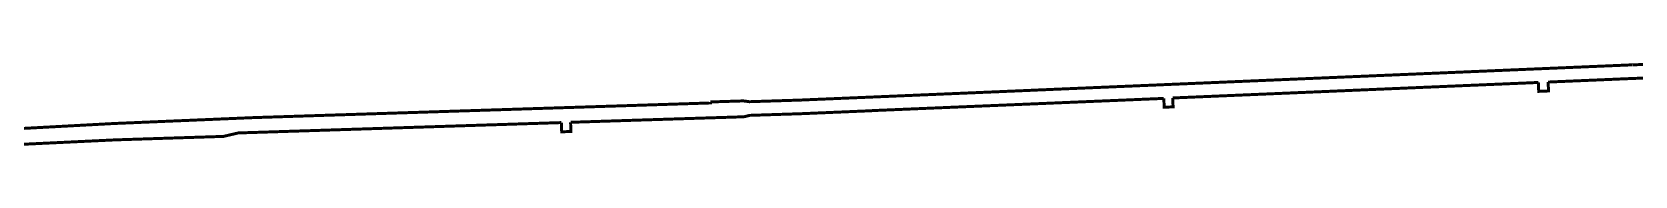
# Model space of a CAD drawing. Extents: x 39491721 to 39501025, y 3850790 to 3853755.
# Drawn here: x 39494514 to 39495053, y 3852511 to 3852541 of the extents above; entities that cross this region are included whole.
import ezdxf

# ---------------------------------------------------------------- set-up
doc = ezdxf.new("R2010")
doc.units = 0
doc.header["$MEASUREMENT"] = 0
doc.layers.add('岩巷', color=7, linetype='Continuous')

msp = doc.modelspace()

# ---------------------------------------------------------------- linework, layer by layer
at = {"layer": '岩巷', "color": 23, "const_width": 1}
for points in [[(39495052, 3852539.38), (39494994.06, 3852536.92)], [(39495091.54, 3852540.65), (39495052.05, 3852539.38)], [(39494946.06, 3852534.89), (39494893.11, 3852532.64)], [(39494994.06, 3852536.92), (39494946.06, 3852534.89)], [(39495052.2, 3852534.79), (39495023.78, 3852533.58)], [(39495109.03, 3852536.77), (39495052.2, 3852534.79)], [(39494796.16, 3852528.52), (39494772.18, 3852527.51)], [(39494850.16, 3852530.81), (39494796.16, 3852528.52)], [(39494893.15, 3852532.64), (39494850.19, 3852530.82)], [(39494946.26, 3852530.29), (39494897.5, 3852528.22)], [(39494994.25, 3852532.33), (39494946.26, 3852530.29)], [(39495020.48, 3852533.44), (39494994.25, 3852532.33)], [(39495023.78, 3852533.58), (39495023.9, 3852530.58), (39495020.61, 3852530.44), (39495020.48, 3852533.44)], [(39494654.28, 3852523.72), (39494588.37, 3852521.6)], [(39494719.24, 3852525.8), (39494654.28, 3852523.72)], [(39494742.01, 3852526.88), (39494742.03, 3852526.54), (39494719.24, 3852525.8)], [(39494772.18, 3852527.51), (39494755.1, 3852526.96), (39494753.09, 3852527.23), (39494742.01, 3852526.88)], [(39494796.35, 3852523.93), (39494772.38, 3852522.91)], [(39494850.41, 3852526.22), (39494796.35, 3852523.96)], [(39494894.51, 3852528.07), (39494850.38, 3852526.22)], [(39494894.51, 3852528.09), (39494894.63, 3852525.1), (39494897.63, 3852525.22), (39494897.5, 3852528.22)], [(39494541.31, 3852519.61), (39494492, 3852516.94)], [(39494588.37, 3852521.6), (39494541.31, 3852519.61)], [(39494654.51, 3852518.72), (39494588.53, 3852516.6)], [(39494691.87, 3852519.92), (39494654.44, 3852518.72)], [(39494694.97, 3852520.02), (39494695.07, 3852516.92), (39494691.97, 3852516.82), (39494691.87, 3852519.92)], [(39494719.41, 3852520.81), (39494694.97, 3852520.02)], [(39494772.33, 3852522.91), (39494755.25, 3852522.36), (39494753.26, 3852521.88), (39494742.19, 3852521.53), (39494719.41, 3852520.81)], [(39494541.61, 3852514.09), (39494492.12, 3852511.72)], [(39494588.53, 3852516.6), (39494583.18, 3852516.43), (39494578.21, 3852515.27), (39494541.55, 3852514.09)]]:
    msp.add_lwpolyline(points, dxfattribs=at)

doc.saveas('drawing.dxf')
